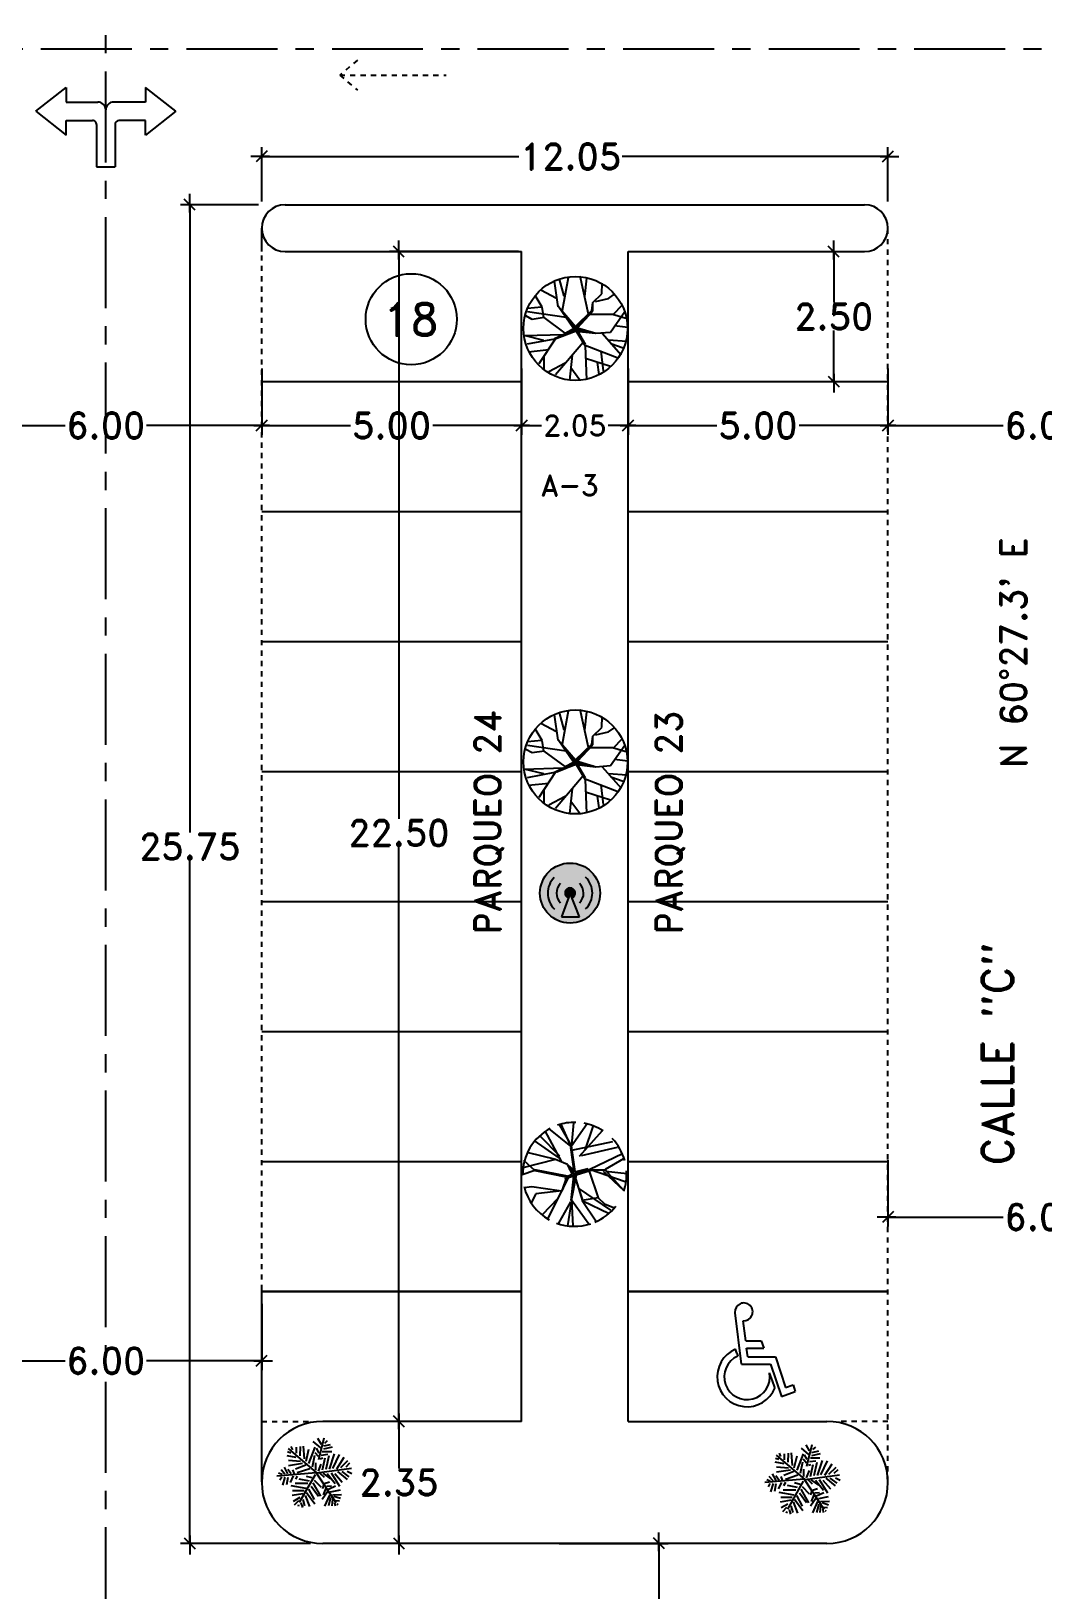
# Model space of a CAD drawing. Header units: millimetres. Extents: x 1590 to 1932, y -48 to 167.
# Drawn here: x 1674.35 to 1693.81, y -1.57 to 28.4 of the extents above; entities that cross this region are included whole.
import ezdxf
from ezdxf.enums import TextEntityAlignment as Align

# ---------------------------------------------------------------- set-up
doc = ezdxf.new("R2010")
doc.units = ezdxf.units.MM
doc.header["$LTSCALE"] = 0.1
doc.header["$MEASUREMENT"] = 0
doc.header["$PDMODE"] = 35
doc.header["$PDSIZE"] = 0.75
doc.linetypes.add('CENTERX2', pattern=[4, 2.5, -0.5, 0.5, -0.5])
doc.linetypes.add('DASHED', pattern=[0.75, 0.5, -0.25])
doc.layers.get('0').update_dxf_attribs({"linetype": 'CONTINUOUS'})
doc.layers.get('DEFPOINTS').update_dxf_attribs({"linetype": 'CONTINUOUS'})
for name, color, linetype in [('A-FURN-PLNT', 1, 'CONTINUOUS'), ('ACCESSP01', 7, 'CONTINUOUS'), ('ACCESSP02', 7, 'CONTINUOUS'), ('CALLES', 3, 'CONTINUOUS'), ('CUADRO1', 3, 'CONTINUOUS'), ('L-SITE-TREE', 6, 'CONTINUOUS'), ('PARED', 4, 'CONTINUOUS'), ('PAREDES', 3, 'CONTINUOUS'), ('TEXT', 3, 'CONTINUOUS')]:
    doc.layers.add(name, color=color, linetype=linetype)
doc.styles.add('ATT', font='txt')
doc.styles.add('ROMAND', font='romand.shx')
doc.dimstyles.new('URBA', dxfattribs={"dimtxt": 20, "dimasz": 0.5, "dimexe": 1.25, "dimexo": 0.63, "dimgap": 0.63, "dimtad": 0, "dimtih": 1, "dimtoh": 1, "dimzin": 1, "dimdsep": 46, "dimtxsty": 'ROMAND', "dimcen": 2.5, "dimclrd": 1, "dimclre": 1, "dimclrt": 3, "dimadec": 0, "dimazin": 0, "dimtfac": 1, "dimtmove": 0, "dimatfit": 3, "dimfxl": 1, "dimtvp": 1, "dimtolj": 1, "dimtzin": 1, "dimarcsym": 0})

# ---------------------------------------------------------------- blocks, each defined once
blk = doc.blocks.new('UTP1$0$DIMBLOCK')
at = {"color": 1}
blk.add_line((-7.5, 0), (10.5, 0), dxfattribs=at)
at = {"color": 4}
blk.add_line((-5.25, -5.25), (5.25, 5.25), dxfattribs=at)
blk = doc.blocks.new('*D71')
at = {"color": 1, "linetype": 'Continuous', "lineweight": -2, "transparency": 16777216}
for p, q in [((1672.783, 21.914), (1672.783, 20.639)), ((1678.783, 21.914), (1678.783, 20.639)), ((1672.803, 20.819), (1675.001, 20.819)), ((1678.763, 20.819), (1676.565, 20.819))]:
    blk.add_line(p, q, dxfattribs=at)
at = {"layer": 'DEFPOINTS', "color": 0, "linetype": 'Continuous', "transparency": 16777216}
for p in [(1672.783, 21.977), (1678.783, 21.977), (1672.783, 20.819)]:
    blk.add_point(p, dxfattribs=at)
at = {"color": 1, "linetype": 'Continuous', "lineweight": -2, "transparency": 16777216, "xscale": 0.02, "yscale": 0.02, "zscale": 0.02, "rotation": 180}
blk.add_blockref('UTP1$0$DIMBLOCK', (1672.783, 20.819), dxfattribs=at)
at = {"color": 1, "linetype": 'Continuous', "lineweight": -2, "transparency": 16777216, "xscale": 0.02, "yscale": 0.02, "zscale": 0.02}
blk.add_blockref('UTP1$0$DIMBLOCK', (1678.783, 20.819), dxfattribs=at)
at = {"color": 3, "linetype": 'Continuous', "transparency": 16777216, "insert": (1675.783, 20.819), "char_height": 0.5, "attachment_point": 5, "style": 'ROMAND'}
blk.add_mtext('\\A1;6.00', dxfattribs=at)
blk = doc.blocks.new('*D72')
at = {"color": 1, "linetype": 'Continuous', "lineweight": -2, "transparency": 16777216}
for p, q in [((1688.807, 24.165), (1689.968, 24.165)), ((1689.788, 24.145), (1689.788, 23.185)), ((1689.788, 21.685), (1689.788, 22.645)), ((1688.807, 21.665), (1689.968, 21.665))]:
    blk.add_line(p, q, dxfattribs=at)
at = {"layer": 'DEFPOINTS', "color": 0, "linetype": 'Continuous', "transparency": 16777216}
for p in [(1688.745, 24.165), (1689.788, 24.165), (1688.745, 21.665)]:
    blk.add_point(p, dxfattribs=at)
at = {"color": 1, "linetype": 'Continuous', "lineweight": -2, "transparency": 16777216, "xscale": 0.02, "yscale": 0.02, "zscale": 0.02}
for p, rotation in [((1689.788, 24.165), 90), ((1689.788, 21.665), 270)]:
    blk.add_blockref('UTP1$0$DIMBLOCK', p, dxfattribs=dict(at, rotation=rotation))
at = {"color": 3, "linetype": 'Continuous', "transparency": 16777216, "insert": (1689.788, 22.915), "char_height": 0.5, "attachment_point": 5, "style": 'ROMAND'}
blk.add_mtext('\\A1;2.50', dxfattribs=at)
blk = doc.blocks.new('*D73')
at = {"color": 1, "linetype": 'Continuous', "lineweight": -2, "transparency": 16777216}
for p, q in [((1678.783, 21.914), (1678.783, 20.639)), ((1683.783, 21.914), (1683.783, 20.639)), ((1678.803, 20.819), (1680.489, 20.819)), ((1683.763, 20.819), (1682.077, 20.819))]:
    blk.add_line(p, q, dxfattribs=at)
at = {"layer": 'DEFPOINTS', "color": 0, "linetype": 'Continuous', "transparency": 16777216}
for p in [(1678.783, 21.977), (1683.783, 21.977), (1678.783, 20.819)]:
    blk.add_point(p, dxfattribs=at)
at = {"color": 1, "linetype": 'Continuous', "lineweight": -2, "transparency": 16777216, "xscale": 0.02, "yscale": 0.02, "zscale": 0.02, "rotation": 180}
blk.add_blockref('UTP1$0$DIMBLOCK', (1678.783, 20.819), dxfattribs=at)
at = {"color": 1, "linetype": 'Continuous', "lineweight": -2, "transparency": 16777216, "xscale": 0.02, "yscale": 0.02, "zscale": 0.02}
blk.add_blockref('UTP1$0$DIMBLOCK', (1683.783, 20.819), dxfattribs=at)
at = {"color": 3, "linetype": 'Continuous', "transparency": 16777216, "insert": (1681.283, 20.819), "char_height": 0.5, "attachment_point": 5, "style": 'ROMAND'}
blk.add_mtext('\\A1;5.00', dxfattribs=at)
blk = doc.blocks.new('02PTRX01')
at = {"color": 0, "linetype": 'ByBlock'}
for p, q in [((-0.031, 0.277), (-0.143, 0.473)), ((-0.04, 0.281), (-0.131, 0.484)), ((-0.03, 0.275), (0.122, 0.489)), ((-0.027, 0.285), (-0.007, 0.496)), ((0.101, 0.234), (0.179, 0.461)), ((-0.145, 0.157), (-0.39, 0.327)), ((-0.143, 0.175), (-0.331, 0.368)), ((-0.123, 0.12), (-0.282, 0.42)), ((-0.034, 0.268), (-0.249, 0.441)), ((-0.026, 0.234), (0.369, 0.317)), ((0.048, 0.174), (0.269, 0.422)), ((-0.181, 0.143), (-0.458, 0.211)), ((-0.006, 0.026), (-0.038, 0.259)), ((0.004, 0.027), (-0.03, 0.275)), ((0.067, 0.181), (0.413, 0.263)), ((0.145, 0.051), (0.459, 0.201)), ((0.296, 0.051), (0.474, 0.152)), ((-0.383, 0.038), (-0.505, -0.005)), ((-0.183, 0.142), (-0.499, 0.063)), ((-0.381, 0.033), (-0.489, 0.132)), ((-0.068, -0.016), (-0.383, 0.044)), ((-0.08, -0.028), (-0.381, 0.033)), ((-0.069, 0.094), (-0.183, 0.142)), ((-0.019, 0.002), (-0.077, -0.027)), ((-0.019, 0.002), (-0.069, 0.094)), ((0.004, 0.027), (-0.066, 0.093)), ((-0.052, 0.08), (-0.005, 0.002)), ((-0.002, 0.021), (-0.052, 0.08)), ((-0.003, 0.005), (-0.052, 0.049)), ((0.164, 0.039), (-0.003, 0.005)), ((0.127, 0.052), (-0.002, 0.021)), ((0.003, -0.008), (0.018, 0.008)), ((0.004, 0.027), (0.145, 0.051)), ((0.14, 0.032), (0.016, -0.007)), ((0.018, 0.008), (0.164, 0.039)), ((0.14, 0.032), (0.225, -0.226)), ((0.15, 0.044), (0.293, 0.042)), ((0.152, 0.048), (0.486, -0.068)), ((0.275, 0.032), (0.474, -0.155)), ((0.474, -0.155), (0.293, 0.042)), ((0.297, 0.031), (0.506, 0.007)), ((-0.413, -0.12), (-0.485, -0.131)), ((-0.149, -0.157), (-0.413, -0.12)), ((-0.064, -0.036), (-0.262, -0.432)), ((-0.077, -0.027), (-0.123, -0.158)), ((-0.07, -0.037), (-0.123, -0.158)), ((-0.095, -0.043), (-0.003, -0.008)), ((-0.009, -0.016), (-0.07, -0.037)), ((0.016, -0.007), (-0.032, -0.251)), ((-0.032, -0.251), (-0.009, -0.016)), ((-0.003, -0.008), (0.08, -0.257)), ((0.08, -0.257), (0.003, -0.008)), ((0.033, -0.132), (0.346, -0.345)), ((-0.372, -0.188), (-0.421, -0.28)), ((-0.123, -0.158), (-0.372, -0.188)), ((-0.166, -0.235), (-0.309, -0.386)), ((-0.041, -0.265), (-0.155, -0.47)), ((-0.034, -0.27), (-0.069, -0.494)), ((-0.03, -0.245), (0.137, -0.477)), ((-0.03, -0.247), (-0.016, -0.496)), ((0.228, -0.227), (0.074, -0.253)), ((0.074, -0.253), (0.21, -0.457)), ((0.08, -0.256), (0.331, -0.376)), ((0.225, -0.226), (0.287, -0.283)), ((0.287, -0.283), (0.375, -0.318))]:
    blk.add_line(p, q, dxfattribs=at)
for start, end in [(88.6766, 109.1318), (56.9006, 79.3688), (117.8667, 180.7636), (15.425, 43.7388), (340.9435, 3.7139), (193.5797, 240.7292), (292.8624, 322.3567), (249.5801, 287.9773)]:
    blk.add_arc((0, 0), 0.5, start, end, dxfattribs=at)
blk = doc.blocks.new('*D74')
at = {"color": 1, "linetype": 'Continuous', "transparency": 16777216}
for p, q in [((1683.783, 21.914), (1683.783, 20.639)), ((1685.831, 21.914), (1685.831, 20.639)), ((1683.803, 20.819), (1684.168, 20.819)), ((1685.811, 20.819), (1685.446, 20.819))]:
    blk.add_line(p, q, dxfattribs=at)
at = {"layer": 'DEFPOINTS', "color": 0, "linetype": 'Continuous', "transparency": 16777216}
for p in [(1683.783, 21.977), (1685.831, 21.977), (1685.831, 20.819)]:
    blk.add_point(p, dxfattribs=at)
at = {"color": 1, "linetype": 'Continuous', "transparency": 16777216, "xscale": 0.02, "yscale": 0.02, "zscale": 0.02, "rotation": 180}
blk.add_blockref('UTP1$0$DIMBLOCK', (1683.783, 20.819), dxfattribs=at)
at = {"color": 1, "linetype": 'Continuous', "transparency": 16777216, "xscale": 0.02, "yscale": 0.02, "zscale": 0.02}
blk.add_blockref('UTP1$0$DIMBLOCK', (1685.831, 20.819), dxfattribs=at)
at = {"color": 2, "linetype": 'Continuous', "transparency": 16777216, "insert": (1684.807, 20.819), "char_height": 0.4, "attachment_point": 5, "style": 'ROMAND'}
blk.add_mtext('\\A1;2.05', dxfattribs=at)
blk = doc.blocks.new('*D75')
at = {"color": 1, "linetype": 'Continuous', "lineweight": -2, "transparency": 16777216}
for p, q in [((1685.831, 21.914), (1685.831, 20.639)), ((1690.831, 21.914), (1690.831, 20.639)), ((1685.851, 20.819), (1687.537, 20.819)), ((1690.811, 20.819), (1689.124, 20.819))]:
    blk.add_line(p, q, dxfattribs=at)
at = {"layer": 'DEFPOINTS', "color": 0, "linetype": 'Continuous', "transparency": 16777216}
for p in [(1685.831, 21.977), (1690.831, 21.977), (1685.831, 20.819)]:
    blk.add_point(p, dxfattribs=at)
at = {"color": 1, "linetype": 'Continuous', "lineweight": -2, "transparency": 16777216, "xscale": 0.02, "yscale": 0.02, "zscale": 0.02, "rotation": 180}
blk.add_blockref('UTP1$0$DIMBLOCK', (1685.831, 20.819), dxfattribs=at)
at = {"color": 1, "linetype": 'Continuous', "lineweight": -2, "transparency": 16777216, "xscale": 0.02, "yscale": 0.02, "zscale": 0.02}
blk.add_blockref('UTP1$0$DIMBLOCK', (1690.831, 20.819), dxfattribs=at)
at = {"color": 3, "linetype": 'Continuous', "transparency": 16777216, "insert": (1688.331, 20.819), "char_height": 0.5, "attachment_point": 5, "style": 'ROMAND'}
blk.add_mtext('\\A1;5.00', dxfattribs=at)
blk = doc.blocks.new('02PTRX02')
at = {"color": 0, "linetype": 'ByBlock'}
for p, q in [((-0.165, 0.209), (-0.203, 0.453)), ((-0.109, 0.31), (-0.154, 0.474)), ((-0.126, 0.175), (-0.067, 0.491)), ((0.126, 0.138), (0.045, 0.503)), ((0.091, 0.306), (0.108, 0.482)), ((-0.319, 0.205), (-0.389, 0.318)), ((-0.182, 0.289), (-0.333, 0.369)), ((0.168, 0.249), (0.252, 0.332)), ((0.252, 0.332), (0.256, 0.436)), ((0.319, 0.289), (0.378, 0.331)), ((-0.326, 0.205), (-0.462, 0.192)), ((-0.088, 0.104), (-0.462, 0.159)), ((-0.305, 0.104), (-0.319, 0.205)), ((-0.018, -0.001), (-0.165, 0.213)), ((-0.165, 0.213), (0.001, 0.019)), ((0.151, 0.157), (-0.001, 0.009)), ((0.001, 0.019), (0.157, 0.171)), ((0.005, 0), (0.151, 0.157)), ((0.018, 0.007), (0.168, 0.165)), ((0.157, 0.171), (0.168, 0.249)), ((0.168, 0.165), (0.168, 0.249)), ((0.193, 0.26), (0.319, 0.289)), ((0.336, -0.035), (0.476, 0.163)), ((0.361, 0.133), (0.452, 0.226)), ((-0.417, 0.087), (-0.476, 0.121)), ((-0.301, 0.104), (-0.417, 0.087)), ((-0.098, -0.045), (-0.301, 0.104)), ((-0.116, 0.148), (-0.006, 0.006)), ((-0.001, 0.009), (-0.116, 0.148)), ((-0.006, 0.006), (-0.013, -0.015)), ((0.018, 0.007), (0.196, -0.047)), ((0.143, 0.138), (0.357, 0.138)), ((0.357, 0.138), (0.497, 0.096)), ((0.375, 0.028), (0.504, 0.012)), ((-0.494, -0.068), (-0.119, -0.057)), ((-0.305, -0.115), (-0.494, -0.068)), ((-0.203, -0.102), (-0.466, -0.152)), ((-0.195, -0.102), (-0.354, -0.342)), ((-0.203, -0.098), (-0.119, -0.057)), ((0.008, -0.026), (-0.195, -0.102)), ((0.073, -0.134), (-0.193, -0.447)), ((-0.179, -0.095), (0.011, -0.018)), ((-0.116, -0.063), (0.005, -0.003)), ((-0.013, -0.015), (-0.116, -0.063)), ((-0.098, -0.045), (-0.018, -0.001)), ((0.174, -0.042), (0.005, 0)), ((0.005, -0.003), (0.068, -0.021)), ((0.008, -0.026), (0.193, -0.047)), ((0.008, -0.026), (0.094, -0.169)), ((0.011, -0.018), (0.174, -0.042)), ((0.017, -0.021), (0.094, -0.152)), ((0.196, -0.047), (0.336, -0.035)), ((0.256, -0.047), (0.438, -0.253)), ((0.319, -0.11), (0.494, -0.123)), ((0.34, -0.144), (0.459, -0.186)), ((-0.256, -0.207), (-0.452, -0.228)), ((-0.305, -0.27), (-0.305, -0.392)), ((-0.033, -0.258), (-0.056, -0.497)), ((0.094, -0.161), (0.417, -0.287)), ((0.094, -0.169), (0.105, -0.493)), ((0.098, -0.287), (0.336, -0.363)), ((0.245, -0.22), (0.266, -0.409)), ((-0.098, -0.333), (-0.256, -0.417)), ((-0.044, -0.376), (0.042, -0.493)), ((0.21, -0.329), (0.224, -0.442))]:
    blk.add_line(p, q, dxfattribs=at)
blk.add_circle((0, 0), 0.5, dxfattribs=at)
blk = doc.blocks.new('12PPLT13')
at = {"color": 0, "linetype": 'ByBlock'}
for p, q in [((0.072, 0.374), (-0.032, 0.463)), ((0.082, 0.423), (0.032, 0.506)), ((0.043, 0.216), (0.118, 0.512)), ((0.125, 0.441), (0.165, 0.477)), ((-0.269, 0.244), (-0.391, 0.267)), ((-0.34, 0.304), (-0.387, 0.319)), ((0.018, 0.032), (-0.372, 0.365)), ((-0.313, 0.348), (-0.334, 0.395)), ((-0.264, 0.301), (-0.264, 0.385)), ((-0.213, 0.267), (-0.209, 0.393)), ((-0.154, 0.223), (-0.166, 0.397)), ((-0.13, 0.192), (-0.091, 0.357)), ((-0.091, 0.16), (-0.004, 0.385)), ((-0.044, 0.117), (-0.012, 0.275)), ((0.039, 0.256), (-0.007, 0.309)), ((0.05, 0.305), (0.011, 0.37)), ((0.064, 0.226), (0.1, 0.238)), ((0.078, 0.277), (0.167, 0.287)), ((0.092, 0.327), (0.224, 0.327)), ((0.095, 0.074), (0.13, 0.239)), ((0.114, 0.402), (0.206, 0.423)), ((0.114, 0.362), (0.232, 0.388)), ((0.145, 0.085), (0.185, 0.271)), ((0.189, 0.085), (0.26, 0.294)), ((0.236, 0.093), (0.327, 0.286)), ((0.292, 0.089), (0.393, 0.247)), ((0.007, 0.034), (-0.532, -0.012)), ((-0.461, 0.009), (-0.508, 0.027)), ((-0.421, 0.013), (-0.475, 0.073)), ((-0.38, 0.017), (-0.429, 0.11)), ((-0.335, 0.019), (-0.382, 0.08)), ((-0.209, 0.188), (-0.374, 0.2)), ((-0.181, 0.16), (-0.372, 0.13)), ((-0.289, 0.021), (-0.311, 0.073)), ((-0.134, 0.14), (-0.275, 0.084)), ((-0.079, 0.089), (-0.252, 0.031)), ((-0.006, 0.006), (-0.224, -0.376)), ((0.003, 0.07), (0.003, 0.172)), ((0.007, 0.034), (0.279, -0.377)), ((0.018, 0.032), (0.492, 0.097)), ((0.039, 0.054), (0.078, 0.153)), ((0.055, 0.031), (0.118, -0.029)), ((0.098, 0.026), (0.204, -0.048)), ((0.161, 0.022), (0.271, -0.115)), ((0.213, 0.031), (0.327, -0.151)), ((0.264, 0.022), (0.367, -0.096)), ((0.303, 0.05), (0.433, -0.057)), ((0.346, 0.104), (0.445, 0.2)), ((0.361, 0.05), (0.457, -0.021)), ((0.421, 0.117), (0.472, 0.168)), ((0.436, 0.054), (0.5, 0.022)), ((-0.464, -0.026), (-0.49, -0.07)), ((-0.421, -0.026), (-0.454, -0.137)), ((-0.382, -0.03), (-0.4, -0.134)), ((-0.306, -0.009), (-0.35, -0.098)), ((-0.13, -0.183), (-0.335, -0.147)), ((-0.106, -0.115), (-0.28, -0.115)), ((-0.252, -0.011), (-0.278, -0.054)), ((-0.083, -0.08), (-0.224, -0.053)), ((-0.048, -0.037), (-0.126, -0.017)), ((-0.098, -0.19), (-0.02, -0.336)), ((-0.059, -0.151), (0.039, -0.286)), ((-0.04, -0.104), (0.067, -0.289)), ((-0.019, -0.066), (0.075, -0.164)), ((0.109, -0.131), (0.095, -0.185)), ((0.139, -0.18), (0.104, -0.269)), ((0.12, -0.114), (0.189, -0.092)), ((0.153, -0.15), (0.217, -0.147)), ((0.178, -0.194), (0.275, -0.148)), ((0.206, -0.23), (0.342, -0.202)), ((-0.173, -0.254), (-0.323, -0.28)), ((-0.158, -0.214), (-0.316, -0.214)), ((-0.217, -0.308), (-0.308, -0.359)), ((-0.237, -0.352), (-0.292, -0.411)), ((-0.233, -0.408), (-0.241, -0.43)), ((-0.201, -0.38), (-0.181, -0.443)), ((-0.177, -0.333), (-0.151, -0.423)), ((-0.145, -0.277), (-0.083, -0.43)), ((-0.126, -0.237), (-0.012, -0.395)), ((0.165, -0.23), (0.092, -0.334)), ((0.189, -0.273), (0.121, -0.427)), ((0.206, -0.308), (0.178, -0.423)), ((0.232, -0.33), (0.222, -0.423)), ((0.232, -0.269), (0.356, -0.266)), ((0.253, -0.287), (0.342, -0.316)), ((0.261, -0.377), (0.267, -0.423)), ((0.275, -0.348), (0.328, -0.352)), ((0.293, -0.395), (0.311, -0.401))]:
    blk.add_line(p, q, dxfattribs=at)
at = {"color": 0, "linetype": 'ByBlock', "style": 'ATT'}
for tag, p, flags in [('ITEM', (-1, -3.25), 3), ('ROOM_NUMBER', (-1, -4.583), 1)]:
    blk.add_attdef(tag, p, '', height=1, dxfattribs=dict(at, flags=flags))
blk = doc.blocks.new('6')
at = {"color": 3, "linetype": 'ByBlock'}
for p, q in [((0.452, 1.364), (-0.005, 0.78)), ((0.452, 1.364), (0.91, 0.78)), ((-0.005, 0.78), (0.275, 0.78)), ((0.275, 0.78), (0.275, 0.272)), ((0.63, 0.78), (0.63, 0.17)), ((0.91, 0.78), (0.63, 0.78)), ((0.198, 0.196), (-0.614, 0.196)), ((-0.614, 0.196), (-0.614, -0.16)), ((0.198, -0.16), (-0.614, -0.16)), ((0.275, -0.744), (0.275, -0.236)), ((0.63, -0.744), (0.63, -0.134)), ((0.452, -1.328), (-0.005, -0.744)), ((-0.005, -0.744), (0.275, -0.744)), ((0.452, -1.328), (0.91, -0.744)), ((0.91, -0.744), (0.63, -0.744))]:
    blk.add_line(p, q, dxfattribs=at)
for centre, radius, start, end in [((0.198, 0.272), 0.0762, 270, 0), ((0.478, 0.17), 0.152, 270, 0), ((0.478, -0.134), 0.152, 0, 90), ((0.198, -0.236), 0.0762, 360, 90)]:
    blk.add_arc(centre, radius, start, end, dxfattribs=at)
blk = doc.blocks.new('*D130')
at = {"color": 1, "linetype": 'Continuous', "lineweight": -2, "transparency": 16777216}
for p, q in [((1690.831, 21.914), (1690.831, 20.639)), ((1696.831, 21.914), (1696.831, 20.639)), ((1690.851, 20.819), (1693.049, 20.819)), ((1696.811, 20.819), (1694.612, 20.819))]:
    blk.add_line(p, q, dxfattribs=at)
at = {"layer": 'DEFPOINTS', "color": 0, "linetype": 'Continuous', "transparency": 16777216}
for p in [(1690.831, 21.977), (1696.831, 21.977), (1690.831, 20.819)]:
    blk.add_point(p, dxfattribs=at)
at = {"color": 1, "linetype": 'Continuous', "lineweight": -2, "transparency": 16777216, "xscale": 0.02, "yscale": 0.02, "zscale": 0.02, "rotation": 180}
blk.add_blockref('UTP1$0$DIMBLOCK', (1690.831, 20.819), dxfattribs=at)
at = {"color": 1, "linetype": 'Continuous', "lineweight": -2, "transparency": 16777216, "xscale": 0.02, "yscale": 0.02, "zscale": 0.02}
blk.add_blockref('UTP1$0$DIMBLOCK', (1696.831, 20.819), dxfattribs=at)
at = {"color": 3, "linetype": 'Continuous', "transparency": 16777216, "insert": (1693.831, 20.819), "char_height": 0.5, "attachment_point": 5, "style": 'ROMAND'}
blk.add_mtext('\\A1;6.00', dxfattribs=at)
blk = doc.blocks.new('*D140')
at = {"layer": 'CALLES', "color": 1, "linetype": 'Continuous', "transparency": 16777216}
for p, q in [((1678.783, 25.128), (1678.783, 26.174)), ((1690.831, 25.128), (1690.831, 26.174)), ((1678.803, 25.994), (1683.727, 25.994)), ((1690.811, 25.994), (1685.72, 25.994))]:
    blk.add_line(p, q, dxfattribs=at)
at = {"layer": 'DEFPOINTS', "color": 0, "linetype": 'Continuous', "transparency": 16777216}
for p in [(1690.831, 25.994), (1678.783, 25.065), (1690.831, 25.065)]:
    blk.add_point(p, dxfattribs=at)
at = {"layer": 'CALLES', "color": 1, "linetype": 'Continuous', "transparency": 16777216, "xscale": 0.02, "yscale": 0.02, "zscale": 0.02, "rotation": 180}
blk.add_blockref('UTP1$0$DIMBLOCK', (1678.783, 25.994), dxfattribs=at)
at = {"layer": 'CALLES', "color": 1, "linetype": 'Continuous', "transparency": 16777216, "xscale": 0.02, "yscale": 0.02, "zscale": 0.02}
blk.add_blockref('UTP1$0$DIMBLOCK', (1690.831, 25.994), dxfattribs=at)
at = {"layer": 'CALLES', "color": 3, "linetype": 'Continuous', "transparency": 16777216, "insert": (1684.723, 25.994), "char_height": 0.5, "attachment_point": 5, "style": 'ROMAND'}
blk.add_mtext('\\A1;12.05', dxfattribs=at)
blk = doc.blocks.new('*D142')
at = {"layer": 'CALLES', "color": 1, "linetype": 'Continuous', "transparency": 16777216}
for p, q in [((1678.721, 25.065), (1677.219, 25.065)), ((1677.399, 25.045), (1677.399, 12.99)), ((1677.399, -0.662), (1677.399, 12.45)), ((1679.721, -0.682), (1677.219, -0.682))]:
    blk.add_line(p, q, dxfattribs=at)
at = {"layer": 'DEFPOINTS', "color": 0, "linetype": 'Continuous', "transparency": 16777216}
for p in [(1678.783, 25.065), (1677.399, -0.682), (1679.783, -0.682)]:
    blk.add_point(p, dxfattribs=at)
at = {"layer": 'CALLES', "color": 1, "linetype": 'Continuous', "transparency": 16777216, "xscale": 0.02, "yscale": 0.02, "zscale": 0.02}
for p, rotation in [((1677.399, 25.065), 90), ((1677.399, -0.682), 270)]:
    blk.add_blockref('UTP1$0$DIMBLOCK', p, dxfattribs=dict(at, rotation=rotation))
at = {"layer": 'CALLES', "color": 3, "linetype": 'Continuous', "transparency": 16777216, "insert": (1677.399, 12.72), "char_height": 0.5, "attachment_point": 5, "style": 'ROMAND'}
blk.add_mtext('\\A1;25.75', dxfattribs=at)
blk = doc.blocks.new('*D148')
at = {"layer": 'CALLES', "color": 1, "linetype": 'Continuous', "transparency": 16777216}
for p, q in [((1684.503, -0.682), (1686.605, -0.682)), ((1686.425, -0.702), (1686.425, -3.189)), ((1686.425, -6.662), (1686.425, -3.729)), ((1684.503, -6.682), (1686.605, -6.682))]:
    blk.add_line(p, q, dxfattribs=at)
at = {"layer": 'DEFPOINTS', "color": 0, "linetype": 'Continuous', "transparency": 16777216}
for p in [(1684.441, -0.682), (1686.425, -0.682), (1684.441, -6.682)]:
    blk.add_point(p, dxfattribs=at)
at = {"layer": 'CALLES', "color": 1, "linetype": 'Continuous', "transparency": 16777216, "xscale": 0.02, "yscale": 0.02, "zscale": 0.02}
for p, rotation in [((1686.425, -0.682), 90), ((1686.425, -6.682), 270)]:
    blk.add_blockref('UTP1$0$DIMBLOCK', p, dxfattribs=dict(at, rotation=rotation))
at = {"layer": 'CALLES', "color": 3, "linetype": 'Continuous', "transparency": 16777216, "insert": (1686.425, -3.459), "char_height": 0.5, "attachment_point": 5, "style": 'ROMAND'}
blk.add_mtext('\\A1;6.00', dxfattribs=at)
blk = doc.blocks.new('*D149')
at = {"layer": 'CALLES', "color": 1, "linetype": 'Continuous', "transparency": 16777216}
for p, q in [((1683.721, 24.165), (1681.241, 24.165)), ((1681.421, 24.145), (1681.421, 13.252)), ((1681.421, 1.685), (1681.421, 12.712)), ((1683.721, 1.665), (1681.241, 1.665))]:
    blk.add_line(p, q, dxfattribs=at)
at = {"layer": 'DEFPOINTS', "color": 0, "linetype": 'Continuous', "transparency": 16777216}
for p in [(1683.783, 24.165), (1681.421, 1.665), (1683.783, 1.665)]:
    blk.add_point(p, dxfattribs=at)
at = {"layer": 'CALLES', "color": 1, "linetype": 'Continuous', "transparency": 16777216, "xscale": 0.02, "yscale": 0.02, "zscale": 0.02}
for p, rotation in [((1681.421, 24.165), 90), ((1681.421, 1.665), 270)]:
    blk.add_blockref('UTP1$0$DIMBLOCK', p, dxfattribs=dict(at, rotation=rotation))
at = {"layer": 'CALLES', "color": 3, "linetype": 'Continuous', "transparency": 16777216, "insert": (1681.421, 12.982), "char_height": 0.5, "attachment_point": 5, "style": 'ROMAND'}
blk.add_mtext('\\A1;22.50', dxfattribs=at)
blk = doc.blocks.new('*D150')
at = {"layer": 'CALLES', "color": 1, "linetype": 'Continuous', "transparency": 16777216}
for p, q in [((1683.721, 1.665), (1681.241, 1.665)), ((1681.421, 1.645), (1681.421, 0.762)), ((1681.421, -0.662), (1681.421, 0.222)), ((1683.721, -0.682), (1681.241, -0.682))]:
    blk.add_line(p, q, dxfattribs=at)
at = {"layer": 'DEFPOINTS', "color": 0, "linetype": 'Continuous', "transparency": 16777216}
for p in [(1683.783, 1.665), (1681.421, -0.682), (1683.783, -0.682)]:
    blk.add_point(p, dxfattribs=at)
at = {"layer": 'CALLES', "color": 1, "linetype": 'Continuous', "transparency": 16777216, "xscale": 0.02, "yscale": 0.02, "zscale": 0.02}
for p, rotation in [((1681.421, 1.665), 90), ((1681.421, -0.682), 270)]:
    blk.add_blockref('UTP1$0$DIMBLOCK', p, dxfattribs=dict(at, rotation=rotation))
at = {"layer": 'CALLES', "color": 3, "linetype": 'Continuous', "transparency": 16777216, "insert": (1681.421, 0.492), "char_height": 0.5, "attachment_point": 5, "style": 'ROMAND'}
blk.add_mtext('\\A1;2.35', dxfattribs=at)
blk = doc.blocks.new('*D154')
at = {"color": 1, "linetype": 'Continuous', "lineweight": -2, "transparency": 16777216}
for p, q in [((1690.831, 6.69), (1690.831, 5.415)), ((1696.831, 6.69), (1696.831, 5.415)), ((1690.851, 5.595), (1693.049, 5.595)), ((1696.811, 5.595), (1694.612, 5.595))]:
    blk.add_line(p, q, dxfattribs=at)
at = {"layer": 'DEFPOINTS', "color": 0, "linetype": 'Continuous', "transparency": 16777216}
for p in [(1690.831, 6.752), (1696.831, 6.752), (1690.831, 5.595)]:
    blk.add_point(p, dxfattribs=at)
at = {"color": 1, "linetype": 'Continuous', "lineweight": -2, "transparency": 16777216, "xscale": 0.02, "yscale": 0.02, "zscale": 0.02, "rotation": 180}
blk.add_blockref('UTP1$0$DIMBLOCK', (1690.831, 5.595), dxfattribs=at)
at = {"color": 1, "linetype": 'Continuous', "lineweight": -2, "transparency": 16777216, "xscale": 0.02, "yscale": 0.02, "zscale": 0.02}
blk.add_blockref('UTP1$0$DIMBLOCK', (1696.831, 5.595), dxfattribs=at)
at = {"color": 3, "linetype": 'Continuous', "transparency": 16777216, "insert": (1693.831, 5.595), "char_height": 0.5, "attachment_point": 5, "style": 'ROMAND'}
blk.add_mtext('\\A1;6.00', dxfattribs=at)
blk = doc.blocks.new('*D156')
at = {"color": 1, "linetype": 'Continuous', "lineweight": -2, "transparency": 16777216}
for p, q in [((1672.783, 3.927), (1672.783, 2.652)), ((1678.783, 3.927), (1678.783, 2.652)), ((1672.803, 2.832), (1675.001, 2.832)), ((1678.763, 2.832), (1676.565, 2.832))]:
    blk.add_line(p, q, dxfattribs=at)
at = {"layer": 'DEFPOINTS', "color": 0, "linetype": 'Continuous', "transparency": 16777216}
for p in [(1672.783, 3.989), (1678.783, 3.989), (1672.783, 2.832)]:
    blk.add_point(p, dxfattribs=at)
at = {"color": 1, "linetype": 'Continuous', "lineweight": -2, "transparency": 16777216, "xscale": 0.02, "yscale": 0.02, "zscale": 0.02, "rotation": 180}
blk.add_blockref('UTP1$0$DIMBLOCK', (1672.783, 2.832), dxfattribs=at)
at = {"color": 1, "linetype": 'Continuous', "lineweight": -2, "transparency": 16777216, "xscale": 0.02, "yscale": 0.02, "zscale": 0.02}
blk.add_blockref('UTP1$0$DIMBLOCK', (1678.783, 2.832), dxfattribs=at)
at = {"color": 3, "linetype": 'Continuous', "transparency": 16777216, "insert": (1675.783, 2.832), "char_height": 0.5, "attachment_point": 5, "style": 'ROMAND'}
blk.add_mtext('\\A1;6.00', dxfattribs=at)
blk = doc.blocks.new('1')
at = {"color": 3, "linetype": 'ByBlock'}
for p, q in [((-0.046, 0.216), (-0.11, 0.71)), ((-0.007, 0.439), (-0.031, 0.633)), ((-0.092, 0.319), (-0.105, 0.358)), ((-0.092, 0.319), (-0.084, 0.293)), ((-0.007, 0.439), (0.143, 0.439)), ((0.002, 0.37), (0.168, 0.37)), ((0.013, 0.285), (0.002, 0.37)), ((0.143, 0.439), (0.168, 0.37)), ((-0.046, 0.216), (0.233, 0.216)), ((0.013, 0.285), (0.279, 0.285)), ((0.233, 0.216), (0.337, -0.095)), ((0.279, 0.285), (0.377, -0.01)), ((0.25, 0.055), (0.221, 0.132)), ((0.274, -0.01), (0.25, 0.055)), ((0.377, -0.01), (0.449, 0.015)), ((0.449, 0.015), (0.47, -0.048)), ((0.337, -0.095), (0.47, -0.048))]:
    blk.add_line(p, q, dxfattribs=at)
for centre, radius, start, end in [((-0.025, 0.718), 0.0854, 266.1347, 185.0641), ((0.006, 0.093), 0.288, 112.5295, 339.0295), ((0.006, 0.093), 0.219, 114.3205, 9.7675)]:
    blk.add_arc(centre, radius, start, end, dxfattribs=at)
blk = doc.blocks.new('PuntoAcceso01')
at = {"layer": 'ACCESSP01', "linetype": 'Continuous'}
h = blk.add_hatch(color=256, dxfattribs=at)
h.set_gradient(color1=(39, 118, 187), color2=(122, 175, 223))
h.paths.add_polyline_path([(-0.578, 0, 1), (0.578, 0, 1)])
h.paths.add_polyline_path([(0.036, -0.091), (0.182, -0.459), (-0.165, -0.459), (-0.033, -0.092, -5.478371)], flags=16)
h = blk.add_hatch(color=256, dxfattribs=at)
h.set_gradient(color1=(69, 84, 165), color2=(34, 52, 110))
h.paths.add_polyline_path([(-0.165, -0.459), (0.182, -0.459), (0, 0)])
h = blk.add_hatch(color=256, dxfattribs=at)
h.set_gradient(color1=(122, 175, 223), color2=(34, 52, 110))
h.paths.add_polyline_path([(-0.033, -0.092), (0, 0), (0.036, -0.091, 5.478371)])
at = {"layer": 'ACCESSP01', "color": 18, "linetype": 'Continuous', "true_color": 0x000000}
for p, q in [((0, 0), (-0.165, -0.459)), ((0, 0), (0, 0)), ((0.182, -0.459), (0, 0)), ((-0.165, -0.459), (0.182, -0.459))]:
    blk.add_line(p, q, dxfattribs=at)
blk.add_circle((0, 0), 0.578, dxfattribs=at)
for radius, start, end in [(0.429, 135.4577, 225.6092), (0.429, 314.4764, 45.6092), (0.261, 135.4577, 225.6092), (0.0979, 291.6132, 250.2346), (0.261, 314.4764, 45.6092)]:
    blk.add_arc((0, 0), radius, start, end, dxfattribs=at)

msp = doc.modelspace()

# ---------------------------------------------------------------- linework, layer by layer
at = {"color": 2, "linetype": 'Continuous'}
for p, q in [((1678.7831, 21.6654), (1683.7831, 21.6654)), ((1685.8305, 21.6654), (1690.8305, 21.6654)), ((1678.7831, 19.1654), (1683.7831, 19.1654)), ((1685.8305, 19.1654), (1690.8305, 19.1654)), ((1678.7831, 16.6654), (1683.7831, 16.6654)), ((1685.8305, 16.6654), (1690.8305, 16.6654)), ((1678.7831, 14.1654), (1683.7831, 14.1654)), ((1685.8305, 14.1654), (1690.8305, 14.1654)), ((1678.7831, 11.6654), (1683.7831, 11.6654)), ((1685.8305, 11.6654), (1690.8305, 11.6654)), ((1678.7831, 9.1654), (1683.7831, 9.1654)), ((1685.8305, 9.1654), (1690.8305, 9.1654)), ((1678.7831, 6.6654), (1683.7831, 6.6654)), ((1685.8305, 6.6654), (1690.8305, 6.6654)), ((1678.7831, 0.5045), (1678.7831, 4.1915)), ((1678.7831, 4.1654), (1683.7831, 4.1654)), ((1683.7831, 4.1654), (1678.7831, 4.1654)), ((1685.8305, 4.1654), (1690.8305, 4.1654)), ((1690.8305, 4.1654), (1685.8305, 4.1654))]:
    msp.add_line(p, q, dxfattribs=at)
msp.add_circle((1681.659, 22.8631), 0.8758, dxfattribs=at)
at = {"layer": 'CALLES', "color": 2, "linetype": 'Continuous'}
msp.add_line((1678.7831, 24.1654), (1678.7831, 24.6154), dxfattribs=at)
at = {"layer": 'PARED', "color": 4}
for p, q in [((1679.2331, 25.0654), (1690.3805, 25.0654)), ((1679.2331, 24.1654), (1683.7831, 24.1654)), ((1683.7831, 1.6654), (1683.7831, 24.1654)), ((1685.8305, 1.6654), (1685.8305, 24.1654)), ((1685.8305, 24.1654), (1690.3805, 24.1654)), ((1690.8305, 3.8115), (1690.8305, 3.8114)), ((1690.8305, 3.8115), (1690.8305, 3.8114)), ((1683.7831, 1.6654), (1679.9571, 1.6654)), ((1685.8305, 1.6654), (1689.6566, 1.6654)), ((1689.6566, -0.6824), (1679.9571, -0.6824))]:
    msp.add_line(p, q, dxfattribs=at)
for centre, radius, start, end in [((1679.2331, 24.6154), 0.45, 90, 270), ((1690.3805, 24.6154), 0.45, 270, 90), ((1679.9571, 0.4915), 1.1739, 90, 270), ((1689.6566, 0.4915), 1.1739, 270, 90)]:
    msp.add_arc(centre, radius, start, end, dxfattribs=at)
at = {"layer": 'PAREDES', "color": 1, "linetype": 'CENTERX2', "ltscale": 7}
for p, q in [((1675.7831, -10.5219), (1675.7831, 59.5869)), ((1657.7358, 28.0654), (1711.9055, 28.0654))]:
    msp.add_line(p, q, dxfattribs=at)
at = {"layer": 'PAREDES', "color": 2, "linetype": 'DASHED'}
for p, q in [((1680.284, 27.5565), (1680.6274, 27.2658)), ((1690.8305, 0.5045), (1690.8305, 24.6154)), ((1678.7831, 4.1915), (1678.7831, 24.1654)), ((1678.7831, 1.6654), (1679.7831, 1.6654)), ((1690.8305, 1.6654), (1689.8305, 1.6654))]:
    msp.add_line(p, q, dxfattribs=at)
msp.add_lwpolyline([(1680.6274, 27.8472), (1680.284, 27.5565), (1682.3314, 27.5565)], dxfattribs=at)

# ---------------------------------------------------------------- block references
at = {"rotation": 89.99999999999999}
msp.add_blockref('6', (1675.8011, 26.4108), dxfattribs=at)
at = {"xscale": 2, "yscale": 2, "zscale": 2}
msp.add_blockref('1', (1688.108, 2.3362), dxfattribs=at)
at = {"layer": 'A-FURN-PLNT', "xscale": 1.400000000000091, "yscale": 1.400000000000091, "zscale": 1.400000000000091}
for p in [(1679.8195, 0.6301), (1689.2094, 0.504)]:
    msp.add_blockref('12PPLT13', p, dxfattribs=at)
at = {"layer": 'ACCESSP02', "linetype": 'Continuous'}
msp.add_blockref('PuntoAcceso01', (1684.7145, 11.8265), dxfattribs=at)
at = {"layer": 'L-SITE-TREE', "color": 1, "xscale": 2, "yscale": 2, "zscale": 2}
for name, p in [('02PTRX02', (1684.8191, 22.6865)), ('02PTRX02', (1684.8191, 14.3482)), ('02PTRX01', (1684.8028, 6.4165))]:
    msp.add_blockref(name, p, dxfattribs=at)

# ---------------------------------------------------------------- texts
at = {"layer": 'CUADRO1', "color": 2, "style": 'ROMAND'}
msp.add_text("N 60%%D27.3' E", height=0.5, rotation=90, dxfattribs=at).set_placement((1693.4928, 16.4515), align=Align.CENTER)
at = {"layer": 'TEXT', "color": 2, "style": 'ROMAND'}
for s, height, p in [('18', 0.625, (1681.1138, 22.5488)), ('A-3', 0.4, (1684.1519, 19.4682))]:
    msp.add_text(s, height=height, dxfattribs=at).set_placement(p)
at = {"layer": 'TEXT', "style": 'ROMAND'}
for s, height, p in [('PARQUEO 24', 0.5, (1683.3789, 11.0325)), ('PARQUEO 23', 0.5, (1686.8624, 11.0325)), ('CALLE "C"', 0.6, (1693.2383, 6.584))]:
    msp.add_text(s, height=height, rotation=90, dxfattribs=at).set_placement(p)

# ---------------------------------------------------------------- dimensions: what is measured, and where the dimension line sits
at = {"color": 3, "linetype": 'Continuous'}
dim = msp.add_linear_dim(base=(1689.7877, 24.1654), p1=(1688.7447, 21.6654), p2=(1688.7447, 24.1654), angle=90, dimstyle='URBA', override={"dimtxt": 0.5, "dimasz": 0.02, "dimexe": 0.18, "dimexo": 0.0625, "dimgap": 0.02, "dimzin": 0, "dimblk1": 'UTP1$0$DIMBLOCK', "dimblk2": 'UTP1$0$DIMBLOCK', "dimsah": 1, "dimcen": 0.09, "dimtdec": 4, "dimtofl": 0, "dimtvp": 0, "dimtzin": 0}, dxfattribs=at)
dim.commit()
dim.dimension.update_dxf_attribs({"geometry": '*D72', "text_midpoint": (1689.7877, 22.9154)})
for base, p1, p2, override, picture, middle in [((1672.7831, 20.8195), (1678.7831, 21.9768), (1672.7831, 21.9768), {"dimtxt": 0.5, "dimasz": 0.02, "dimexe": 0.18, "dimexo": 0.0625, "dimgap": 0.02, "dimzin": 0, "dimblk1": 'UTP1$0$DIMBLOCK', "dimblk2": 'UTP1$0$DIMBLOCK', "dimsah": 1, "dimcen": 0.09, "dimtdec": 4, "dimtofl": 0, "dimtvp": 0, "dimtzin": 0}, '*D71', (1675.7831, 20.8195)), ((1678.7831, 20.8195), (1683.7831, 21.9768), (1678.7831, 21.9768), {"dimtxt": 0.5, "dimasz": 0.02, "dimexe": 0.18, "dimexo": 0.0625, "dimgap": 0.02, "dimzin": 0, "dimblk1": 'UTP1$0$DIMBLOCK', "dimblk2": 'UTP1$0$DIMBLOCK', "dimsah": 1, "dimcen": 0.09, "dimtdec": 4, "dimtofl": 0, "dimtvp": 0, "dimtzin": 0}, '*D73', (1681.2831, 20.8195)), ((1685.8305, 20.8195), (1683.7831, 21.9768), (1685.8305, 21.9768), {"dimtxt": 0.4, "dimasz": 0.02, "dimexe": 0.18, "dimexo": 0.0625, "dimgap": 0.02, "dimzin": 0, "dimblk1": 'UTP1$0$DIMBLOCK', "dimblk2": 'UTP1$0$DIMBLOCK', "dimsah": 1, "dimcen": 0.09, "dimclrt": 2, "dimtdec": 4, "dimtofl": 0, "dimtvp": 0, "dimtzin": 0}, '*D74', (1684.8068, 20.8195)), ((1685.8305, 20.8195), (1690.8305, 21.9768), (1685.8305, 21.9768), {"dimtxt": 0.5, "dimasz": 0.02, "dimexe": 0.18, "dimexo": 0.0625, "dimgap": 0.02, "dimzin": 0, "dimblk1": 'UTP1$0$DIMBLOCK', "dimblk2": 'UTP1$0$DIMBLOCK', "dimsah": 1, "dimcen": 0.09, "dimtdec": 4, "dimtofl": 0, "dimtvp": 0, "dimtzin": 0}, '*D75', (1688.3305, 20.8195)), ((1690.8305, 20.8195), (1696.8305, 21.9768), (1690.8305, 21.9768), {"dimtxt": 0.5, "dimasz": 0.02, "dimexe": 0.18, "dimexo": 0.0625, "dimgap": 0.02, "dimzin": 0, "dimblk1": 'UTP1$0$DIMBLOCK', "dimblk2": 'UTP1$0$DIMBLOCK', "dimsah": 1, "dimcen": 0.09, "dimtdec": 4, "dimtofl": 0, "dimtvp": 0, "dimtzin": 0}, '*D130', (1693.8305, 20.8195)), ((1690.8305, 5.5949), (1696.8305, 6.7522), (1690.8305, 6.7522), {"dimtxt": 0.5, "dimasz": 0.02, "dimexe": 0.18, "dimexo": 0.0625, "dimgap": 0.02, "dimzin": 0, "dimblk1": 'UTP1$0$DIMBLOCK', "dimblk2": 'UTP1$0$DIMBLOCK', "dimsah": 1, "dimcen": 0.09, "dimtdec": 4, "dimtofl": 0, "dimtvp": 0, "dimtzin": 0}, '*D154', (1693.8305, 5.5949)), ((1672.7831, 2.8321), (1678.7831, 3.9894), (1672.7831, 3.9894), {"dimtxt": 0.5, "dimasz": 0.02, "dimexe": 0.18, "dimexo": 0.0625, "dimgap": 0.02, "dimzin": 0, "dimblk1": 'UTP1$0$DIMBLOCK', "dimblk2": 'UTP1$0$DIMBLOCK', "dimsah": 1, "dimcen": 0.09, "dimtdec": 4, "dimtofl": 0, "dimtvp": 0, "dimtzin": 0}, '*D156', (1675.7831, 2.8321))]:
    dim = msp.add_linear_dim(base=base, p1=p1, p2=p2, dimstyle='URBA', override=override, dxfattribs=at)
    dim.commit()
    dim.dimension.update_dxf_attribs({"geometry": picture, "text_midpoint": middle})
at = {"layer": 'CALLES', "color": 2, "linetype": 'Continuous'}
dim = msp.add_linear_dim(base=(1690.8305, 25.994), p1=(1678.7831, 25.0654), p2=(1690.8305, 25.0654), dimstyle='URBA', override={"dimtxt": 0.5, "dimasz": 0.02, "dimexe": 0.18, "dimexo": 0.0625, "dimgap": 0.02, "dimzin": 0, "dimblk1": 'UTP1$0$DIMBLOCK', "dimblk2": 'UTP1$0$DIMBLOCK', "dimsah": 1, "dimcen": 0.09, "dimtdec": 4, "dimtofl": 0, "dimtvp": 0, "dimtzin": 0}, dxfattribs=at)
dim.commit()
dim.dimension.update_dxf_attribs({"geometry": '*D140', "text_midpoint": (1684.7235, 25.994), "dimtype": 160})
for base, p1, p2, picture, middle in [((1677.3992, -0.6824), (1678.7831, 25.0654), (1679.7831, -0.6824), '*D142', (1677.3992, 12.7204)), ((1681.4211, 1.6654), (1683.7831, 24.1654), (1683.7831, 1.6654), '*D149', (1681.4211, 12.9819)), ((1686.4251, -0.6824), (1684.4409, -6.6824), (1684.4409, -0.6824), '*D148', (1686.4251, -3.459))]:
    dim = msp.add_linear_dim(base=base, p1=p1, p2=p2, angle=90, dimstyle='URBA', override={"dimtxt": 0.5, "dimasz": 0.02, "dimexe": 0.18, "dimexo": 0.0625, "dimgap": 0.02, "dimzin": 0, "dimblk1": 'UTP1$0$DIMBLOCK', "dimblk2": 'UTP1$0$DIMBLOCK', "dimsah": 1, "dimcen": 0.09, "dimtdec": 4, "dimtofl": 0, "dimtvp": 0, "dimtzin": 0}, dxfattribs=at)
    dim.commit()
    dim.dimension.update_dxf_attribs({"geometry": picture, "text_midpoint": middle, "dimtype": 160})
dim = msp.add_linear_dim(base=(1681.4211, -0.6824), p1=(1683.7831, 1.6654), p2=(1683.7831, -0.6824), angle=90, dimstyle='URBA', override={"dimtxt": 0.5, "dimasz": 0.02, "dimexe": 0.18, "dimexo": 0.0625, "dimgap": 0.02, "dimzin": 0, "dimblk1": 'UTP1$0$DIMBLOCK', "dimblk2": 'UTP1$0$DIMBLOCK', "dimsah": 1, "dimcen": 0.09, "dimtdec": 4, "dimtofl": 0, "dimtmove": 1, "dimtvp": 0, "dimtzin": 0}, dxfattribs=at)
dim.commit()
dim.dimension.update_dxf_attribs({"geometry": '*D150', "text_midpoint": (1681.4211, 0.4915)})

doc.saveas('drawing.dxf')
